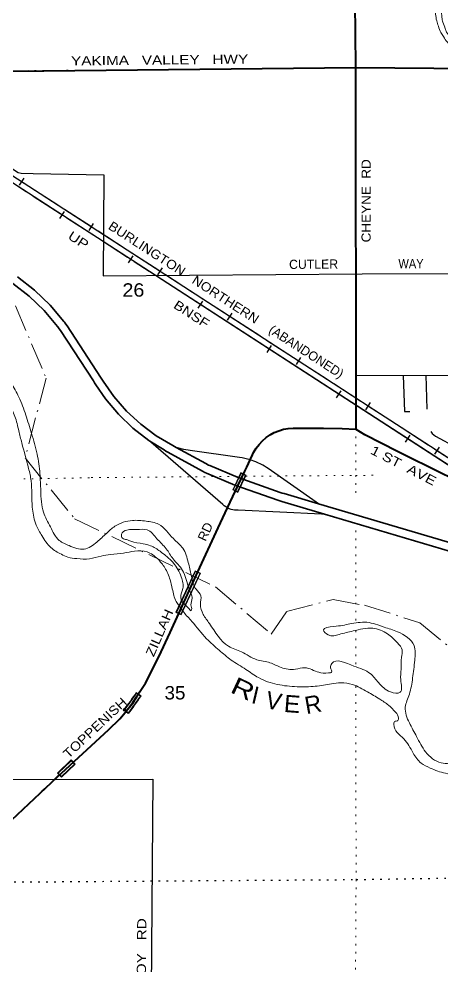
# Model space of a CAD drawing. Header units: feet. Extents: x -2 to 285336, y -549186 to -364975.
# Drawn here: x 179966 to 185504, y -407182 to -394791 of the extents above; entities that cross this region are included whole.
import ezdxf

# ---------------------------------------------------------------- set-up
doc = ezdxf.new("R2010")
doc.units = ezdxf.units.FT
doc.header["$LTSCALE"] = 70
doc.header["$PDMODE"] = 32
doc.header["$PDSIZE"] = 35
for name, pattern in [('DOT_DASHED', [7.7, 5, -1.2, 0.3, -1.2]), ('DOTTED', [1.5, 0.3, -1.2]), ('LONG_DASHED', [7.5, 6, -1.5])]:
    doc.linetypes.add(name, pattern=pattern)
for name, color, linetype, lineweight in [('18', 7, 'Continuous', 35), ('19', 7, 'Continuous', 25), ('26', 7, 'Continuous', 40), ('27', 7, 'Continuous', 13), ('29', 7, 'Continuous', 25), ('34', 7, 'Continuous', 25), ('39', 7, 'Continuous', 13), ('41', 7, 'Continuous', 13), ('44', 7, 'DOT_DASHED', 13), ('55', 7, 'Continuous', 13), ('6', 7, 'DOTTED', 25), ('61', 7, 'Continuous', 13), ('63', 7, 'Continuous', 25), ('7', 7, 'DOTTED', 13)]:
    doc.layers.add(name, color=color, linetype=linetype, lineweight=lineweight)
doc.layers.add('30', color=7, linetype='Continuous')

msp = doc.modelspace()

# ---------------------------------------------------------------- linework, layer by layer
at = {"layer": '18'}
for points in [[(181679.32, -400314.86), (181666.82, -400307.1), (181459.11, -400145.8), (181269.39, -399963.68), (181099.76, -399762.72), (180973.76, -399577.83), (180956.57, -399552.59), (180940.41, -399527.83), (180509.92, -398867.89), (180494.46, -398844.19), (180474.75, -398817.89), (180471.44, -398813.48), (180296.3, -398606.9), (180100.53, -398419.76), (179886.27, -398254.11), (179655.86, -398111.76), (179411.84, -397994.27), (179156.87, -397902.94), (177398.31, -397353.72), (175239.53, -396708.26), (175214.53, -396700.79), (175189.53, -396696.59), (175075, -396668.23)], [(182025.04, -400397.57), (181978.73, -400373.07), (181762.41, -400244.02), (181560.77, -400093.06), (181376.01, -399921.86), (181210.16, -399732.27), (181067.15, -399529.39), (181051.55, -399504.7), (181035.05, -399479.39), (180597, -398807.38), (180581.43, -398783.5), (180561.86, -398757.38), (180555.77, -398749.26), (180373.46, -398534.22), (180169.66, -398339.41), (179946.62, -398166.97)], [(183967.49, -401271.36), (183405.64, -401104.93), (183380.91, -401097.6), (183355.64, -401088.76), (182794.14, -400889.55), (182420, -400732.83), (182400.89, -400724.83), (182370, -400707.94), (181915.26, -400459.28), (181887.74, -400444.24), (181865.26, -400430.28), (181679.32, -400314.86)], [(183887.45, -401134.56), (183437.43, -401001.68), (183413.26, -400994.54), (183387.43, -400985.52), (182837.39, -400790.5), (182464, -400634.2), (182447.43, -400627.26), (182414, -400609.08), (182025.04, -400397.57)], [(189811.09, -403858.95), (189430.48, -403768.69), (189413.05, -403764.56), (189380.48, -403753.05), (189261.92, -403711.17), (189089.24, -403630.91), (188925.89, -403533.04), (188798.02, -403436.95), (188769.15, -403415.25), (188748.02, -403400.89), (187341.76, -402445.3), (187316.76, -402429.67), (187291.76, -402412.88), (186820.1, -402124.07), (186314.42, -401883.08), (185811.32, -401705.11), (185769.02, -401690.15), (185761.32, -401687.88), (183887.45, -401134.56)], [(189811.77, -403940.95), (189403.22, -403871.54), (189381.49, -403867.85), (189353.22, -403857.86), (189221.59, -403811.36), (189038.66, -403726.34), (188865.61, -403622.66), (188729.34, -403520.25), (188708.8, -403504.81), (188679.34, -403484.79), (187280.24, -402534.06), (187255.24, -402518.43), (187230.24, -402501.69), (186768.6, -402219), (186273.13, -401982.87), (185780.68, -401808.67), (185777.24, -401807.45), (185730.68, -401793.66), (183967.49, -401271.36)]]:
    msp.add_lwpolyline(points, dxfattribs=at)
at = {"layer": '19'}
for points in [[(182695.58, -401188.81), (182695.22, -401188.64), (182673.59, -401175.57), (182653.44, -401160.32), (182635, -401143.05), (181693, -400326.71), (181679.32, -400314.86)], [(182991.52, -400560.3), (182975.39, -400554.64), (182905, -400537.97), (182887.24, -400533.77), (182855, -400529.18), (182207, -400437.05), (182123.76, -400424.52), (182042.28, -400403.36), (182025.04, -400397.57)], [(183887.45, -401134.56), (183856, -401112.55), (183229.59, -400674.13), (183206.09, -400657.68), (183179.59, -400642.35), (183156.52, -400629.01), (183067.91, -400587.08), (182991.52, -400560.3)], [(183967.49, -401271.36), (183927.07, -401269.47), (182836, -401218.22), (182811, -401217.05), (182786, -401215.81), (182766.59, -401213.38), (182741.98, -401207.65), (182718.1, -401199.37), (182695.58, -401188.81)]]:
    msp.add_lwpolyline(points, dxfattribs=at)
at = {"layer": '26'}
msp.add_line((182695.58, -401188.81), (182906.96, -400743.55), dxfattribs=at)
for points in [[(184376.88, -395430.24), (179063.49, -395487.19), (177904.53, -395494.27), (177749.41, -395377.3), (175537.27, -393939.95), (175119.76, -393667.53), (175005.58, -393576.11), (174901.57, -393473.25), (174835.49, -393395.11), (174722.86, -393267.51), (174604.53, -393158.22), (174530.26, -393093.5), (173789.33, -392425.33), (173747.75, -392388.93)], [(184376.88, -395430.24), (184376.87, -395410.4), (184343.43, -392472.02)], [(186942.49, -395567.58), (186416.44, -395447.44), (184377.69, -395430.23), (184376.88, -395430.24)], [(184378.37, -400160.36), (184378.36, -400131.53), (184376.88, -395430.24)], [(182991.52, -400560.3), (183021.39, -400493.1), (183037.47, -400461.11), (183070.52, -400406.92), (183109.05, -400356.49), (183152.65, -400310.36), (183200.82, -400269.04), (183253.05, -400232.98), (183308.77, -400202.58), (183367.36, -400178.17), (183428.17, -400160.02), (183490.56, -400148.32), (183553.82, -400143.21), (183617.27, -400144.74), (183705.96, -400145.17), (183952.78, -400146.96), (184195.62, -400150.83), (184374.31, -400157.8), (184378.37, -400160.36)], [(185814.49, -400886.25), (185519.78, -400748.18), (184922.91, -400449.4), (184491.92, -400232.03), (184378.37, -400160.36)], [(182906.96, -400743.55), (182950, -400653.73), (182991.52, -400560.3)], [(182309.75, -402024.94), (182574.01, -401446.74), (182695.58, -401188.81)], [(181530.26, -403623.29), (181546.02, -403598.29), (181620.81, -403479.64), (181797.68, -403137.5), (181944.86, -402819.95), (182309.75, -402024.94)], [(180465.63, -404711.71), (181138.93, -404092.4), (181288.3, -403949.12), (181357.89, -403864.84), (181456.64, -403733.84), (181515.67, -403647.95), (181536.31, -403616.43)], [(179054.15, -406098.3), (179066.67, -406072.97), (179079.7, -406046.6), (179110.32, -405998.17), (179145.84, -405953.21), (179185.86, -405912.2), (179203.2, -405896.87), (180465.63, -404711.71)]]:
    msp.add_lwpolyline(points, dxfattribs=at)
at = {"layer": '29'}
for p, q in [((184378.15, -399455.83), (186967.58, -399447.35)), ((185291.86, -399452.84), (185304.79, -399894.63))]:
    msp.add_line(p, q, dxfattribs=at)
for points in [[(179065.82, -395493.26), (179067.43, -396141.19), (179076.68, -396181.29), (179093.19, -396215.12), (179120.86, -396246.05), (179166.07, -396287.17), (179957.49, -396797.92), (179995.31, -396808.39), (180153.8, -396811.67), (181077.14, -396830.49), (181069.57, -398152.3), (184458.95, -398124.28), (186958.59, -398115.99)], [(184993.57, -399453.81), (185014.44, -399927), (185080.53, -399926.91)], [(185357.41, -400186.52), (185374.5, -400214.34), (185417.61, -400248.43), (185968.94, -400545.9)], [(179061.89, -404743.46), (181718.47, -404737.73), (181666.7, -411378.54)]]:
    msp.add_lwpolyline(points, dxfattribs=at)
at = {"layer": '34'}
for p, q in [((182312.33, -398574.51), (182372.44, -398481.65)), ((183213.84, -399154.96), (183273.95, -399062.1)), ((184123.92, -399747.17), (184184.02, -399654.31)), ((185025.43, -400327.61), (185085.53, -400234.76))]:
    msp.add_line(p, q, dxfattribs=at)
for points in [[(189808.1, -403600), (187586.25, -401837.76), (187084.85, -401507.35), (174465.98, -393339.02), (172660.77, -391834.96), (157996.09, -378861.11)], [(189807.62, -403695.64), (187542.09, -401898.76), (187043.71, -401570.34), (174421.3, -393399.72), (172611.75, -391892.04), (158001.49, -378966.34)], [(181678.88, -398096.32), (187044.31, -401569.42), (187542.73, -401897.87), (189809.89, -403703.5)]]:
    msp.add_lwpolyline(points, dxfattribs=at)
at = {"layer": '39'}
for points in [[(184373, -392316.48), (184431.71, -392316.48), (184462.12, -392327.69), (184549.25, -392359.44), (184592.11, -392386.37), (184647.49, -392431.02), (184699.55, -392501.85), (184752.58, -392608.77), (184808.32, -392741.7), (184850.31, -392810.79), (184895.98, -392867.74), (184922.64, -392889.09), (184995.69, -392919.22), (185058.28, -392933.56), (185187.36, -392958.14), (185205.46, -392959.66), (185312.21, -392974.81), (185390.63, -392980.71), (185453.44, -393003.08), (185514.72, -393043.55), (185549.94, -393084.74), (185579.46, -393138.11), (185593.1, -393197.94), (185598.83, -393262.01), (185590.48, -393324.45), (185582.12, -393386.88), (185563.41, -393437.56), (185528.93, -393498.7), (185510.33, -393553.38), (185493.79, -393610.03), (185493.39, -393670.24), (185493.61, -393678.26), (185498.97, -393728.28), (185532.99, -393799.6), (185593.87, -393900.28), (185615.27, -393949.87), (185627.17, -394019.78), (185634.36, -394137.98), (185631.69, -394188.23), (185590.48, -394297.71), (185519.3, -394412.03), (185490.78, -394471), (185476.63, -394541.62), (185466.48, -394612.13), (185479.91, -394663.94), (185482.07, -394669.9), (185502.86, -394771.67), (185514.55, -394833.57), (185546.94, -394918.98), (185564.17, -394962.66), (185614.27, -395035.54), (185663.59, -395078.35), (185740.48, -395102.34), (185808.6, -395098.48), (185874.23, -395076.63), (185941.17, -395028.65), (185982.15, -394985.39), (186050.88, -394929.34), (186086.53, -394912.32), (186134.28, -394896.98), (186218.6, -394898.69), (186228.69, -394900.43), (186345.41, -394913.3), (186454.65, -394946.45), (186570.13, -394987.46), (186598.31, -394990.7), (186673.64, -394956.54), (186798.41, -394894.95), (186899.98, -394867.56)], [(184379.5, -392384.63), (184508.6, -392414.73), (184575.94, -392457.04), (184612.96, -392490.15), (184678.34, -392608.78), (184727.69, -392727.84), (184807.32, -392854.1), (184859.18, -392916.91), (184894.07, -392946.06), (184922.46, -392957.33), (185039.63, -392986.25), (185162.64, -393008.98), (185297.62, -393029.39), (185418.95, -393064.22), (185425.02, -393066.06), (185472.22, -393104.91), (185515.99, -393165.93), (185529.37, -393215.73), (185529.67, -393302.02), (185517.78, -393382.61), (185487.37, -393445.65), (185464.44, -393488.41), (185442.74, -393577.3), (185430.7, -393651.87), (185438.16, -393705.86), (185469.69, -393759.18), (185491.41, -393820.8), (185529.5, -393894.01), (185552.02, -393985.71), (185554.35, -393997.68), (185560, -394133.99), (185543.47, -394190.63), (185511.21, -394259.74), (185453.47, -394351.61), (185436.55, -394394.21), (185407.7, -394515.41), (185408.67, -394551.5), (185419.47, -394729.8), (185433.86, -394817.7), (185455.8, -394887.34), (185488.08, -394968.75), (185521.62, -395022.01), (185573.73, -395094.84), (185639.34, -395147.23), (185649.48, -395150.97), (185758.4, -395172.09), (185824.47, -395166.28), (185886.09, -395144.54), (185939.41, -395112.98), (185982.51, -395073.68), (186037.42, -395026.03), (186082.83, -394998.71), (186149.99, -394958.75), (186208.03, -394953.16), (186304.54, -394960.57), (186347.03, -394973.46), (186490.95, -395027.74), (186567.68, -395045.72), (186635.69, -395037.85), (186647.72, -395037.52), (186753.62, -395020.59), (186813.23, -394998.91), (186895.95, -394937.86)], [(173836.33, -398631.47), (173931, -398639.05), (174218, -398729.05), (174408, -398808.05), (174555, -398855.05), (174673, -398930.05), (174751, -398971.05), (174768, -398899.05), (174754, -398863.05), (175028, -399045.05), (175152, -399182.05), (175287, -399398.05), (175352, -399606.05), (175377, -399748.05), (175412, -399974.05), (175387, -400139.05), (175395, -400245.05), (175452, -400352.05), (175634, -400482.05), (175742, -400605.05), (175854, -400720.05), (175912, -400817.05), (176036, -400928.05), (176224, -400991.05), (176411, -401024.05), (176638, -400971.05), (176815, -400862.05), (177005, -400764.05), (177152, -400682.05), (177182, -400626.05), (177060, -400624.05), (176929, -400663.05), (176831, -400675.05), (176935, -400599.05), (177111, -400519.05), (177308, -400450.05), (177541, -400361.05), (177765, -400293.05), (178012, -400283.05), (178201, -400284.05), (178436, -400253.05), (178631, -400143.05), (178727, -399949.05), (178786, -399760.05), (178823, -399581.05), (178903, -399415.05), (178986, -399304.05), (179105, -399225.05), (179306, -399157.05), (179518, -399213.05), (179695, -399322.05), (179864, -399554.05), (179965, -399738.05), (180056, -399973.05), (180131, -400213.05), (180204, -400483.05), (180241, -400740.05), (180252, -400964.05), (180288, -401245.05), (180378, -401437.05), (180495, -401614.05), (180623, -401681.05), (180820, -401727.05), (180987, -401635.05), (181112, -401521.05), (181221, -401429.05), (181453, -401352.05), (181630, -401361.05), (181794, -401402.05), (181988, -401590.05), (182112, -401717.05), (182183, -401903.05), (182222, -402068.05), (182230.47, -402105.17)], [(178461, -400470.05), (178582, -400424.05), (178763, -400291.05), (178884, -400152.05), (178931, -400030.05), (178944, -399901.05), (178971, -399727.05), (179016, -399568.05), (179083, -399446.05), (179156, -399374.05), (179289, -399326.05), (179532, -399353.05), (179629, -399465.05), (179769, -399638.05), (179836, -399815.05), (179914, -399991.05), (179965, -400180.05), (180004, -400337.05), (180093, -400671.05), (180126, -400834.05), (180135, -401001.05), (180144, -401204.05), (180193, -401412.05), (180267, -401551.05), (180384, -401706.05), (180522, -401795.05), (180606, -401832.05), (180725, -401851.05), (180890, -401854.05), (181042, -401818.05), (181167, -401797.05), (181334, -401780.05), (181481, -401754.05), (181643, -401763.05), (181783, -401856.05), (181875, -401971.05), (181945, -402130.05), (181974, -402247.05), (182025, -402412.05), (182061.31, -402463.93)], [(182095.45, -402405.99), (182084, -402358.05), (182113, -402244.05), (182091, -402091.05), (182046, -401994.05), (181990, -401912.05), (181888, -401813.05), (181814, -401756.05), (181690, -401683.05), (181592, -401656.05), (181433, -401625.05), (181373, -401603.05), (181323, -401586.05), (181309, -401532.05), (181380, -401478.05), (181508, -401471.05), (181643, -401475.05), (181773, -401591.05), (181895, -401724.05), (181984, -401855.05), (182108, -402005.05), (182152, -402113.05), (182180.59, -402211.17)], [(182179.71, -402208.48), (182219, -402311.05), (182233, -402369.05), (182218, -402456.05), (182226, -402520.05), (182208, -402536.05)], [(182230.47, -402105.17), (182285, -402253.05), (182347, -402338.05), (182341, -402448.05), (182378, -402581.05), (182460, -402702.05), (182709, -402999.05), (182879, -403072.05), (183078, -403174.05), (183252, -403213.05), (183397, -403276.05), (183585, -403299.05), (183708, -403280.05), (183890, -403339.05), (184017, -403348.05), (184059, -403336.05), (184045, -403279.05), (184060, -403223.05), (184349, -403257.05), (184565, -403356.05), (184673, -403474.05), (184829, -403595.05), (184956, -403600.05), (184964, -403437.05), (184967, -403300.05), (184974, -403143.05), (184981, -403047.05), (184921, -402954.05), (184789, -402835.05), (184597, -402763.05), (184341, -402798.05), (184156, -402844.05), (184014, -402849.05), (183952, -402784.05), (184085, -402741.05), (184298, -402706.05), (184519, -402685.05), (184747, -402748.05), (184920, -402809.05), (185138, -402989.05), (185147, -403182.05), (185119, -403413.05), (185076, -403624.05), (185023, -403797.05), (185076, -404000.05), (185171, -404178.05), (185289, -404381.05), (185491, -404523.05), (185718, -404512.05), (185947, -404463.05), (186166, -404416.05), (186339, -404409.05), (186492, -404311.05), (186591, -404209.05), (186540, -404038.05), (186332, -403894.05), (186178, -403757.05), (186091, -403563.05), (186106, -403421.05), (186202, -403136.05), (186249, -402969.05), (186366, -402760.05), (186552, -402655.05), (186823, -402606.05), (187078, -402692.05), (187296, -402745.05), (187527, -402901.05), (187723, -403013.05), (187857.96, -403146.53)], [(182061.31, -402463.93), (182123, -402552.05), (182229, -402673.05), (182422, -402899.05), (182586, -403049.05), (182744, -403178.05), (182938, -403302.05), (183103, -403409.05), (183347, -403497.05), (183606, -403528.05), (183845, -403522.05), (184058, -403490.05), (184181, -403475.05), (184331, -403498.05), (184528, -403595.05), (184688, -403689.05), (184804, -403770.05), (184896, -403861.05), (184934, -403939.05), (184919, -403975.05), (184889, -403977.05), (184873, -404019.05), (185004, -404209.05), (185126, -404395.05), (185230, -404526.05), (185348, -404591.05), (185548, -404660.05), (185799, -404662.05), (186145, -404585.05), (186354, -404526.05), (186550, -404448.05), (186677, -404389.05), (186770, -404208.05), (186811, -404066.05), (186803, -403983.05), (186732, -403896.05), (186571, -403819.05), (186417, -403728.05), (186283, -403621.05), (186250, -403516.05), (186293, -403249.05), (186363, -403080.05), (186484, -402914.05), (186621, -402802.05), (186891, -402773.05), (187105, -402822.05), (187300, -402912.05), (187568, -403092.05), (187836, -403287.05), (188122, -403499.05), (188332, -403677.05), (188642, -403936.05), (188846, -404100.05), (189056, -404276.05), (189211, -404408.05), (189416, -404545.05), (189632, -404687.05), (189742, -404784.05)], [(182210, -402536.05), (182202, -402520.05), (182170, -402484.05), (182095.45, -402405.99)]]:
    msp.add_spline(points, degree=3, dxfattribs=at)
at = {"layer": '44'}
msp.add_lwpolyline([(179919.4, -398546.36), (180322.85, -399490.15), (180046.86, -400534.86), (180694.76, -401329.84), (182539.35, -402220.4), (183269.32, -402838.56), (183469.59, -402545.15), (184076.83, -402388.05), (184489.79, -402462.08), (185213.51, -402690.56), (185811.12, -403180.26)], dxfattribs=at)
at = {"layer": '55'}
for p, q in [((182763.9, -400952.68), (182870.78, -400726.68)), ((182870.78, -400726.68), (182938.58, -400758.74))]:
    msp.add_line(p, q, dxfattribs=at)
msp.add_lwpolyline([(182938.58, -400758.74), (182831.7, -400984.74), (182763.9, -400952.68)], dxfattribs=at)
msp.add_lwpolyline([(182774.55, -400948.86), (182874.59, -400737.33), (182927.92, -400762.55), (182827.88, -400974.08)], close=True, dxfattribs=at)
msp.add_ellipse((171491.03, -395419.53), major_axis=(39.96, 12600.79), ratio=0.999949, start_param=4.25614755, end_param=4.28210283, dxfattribs=at)
at = {"layer": '6'}
msp.add_lwpolyline([(158190.24, -406101.05), (158371.12, -406102.98), (163152.22, -406070.09), (168454.47, -406064.37), (173793.23, -406066.06), (179063, -406088), (184379.48, -406050.14), (189828.45, -405961.9)], dxfattribs=at)
at = {"layer": '61'}
for p, q in [((182021.58, -402553.92), (182274.06, -402010.22)), ((182342.06, -402041.86), (182088.56, -402587.77)), ((182274.82, -402009.27), (182342.84, -402040.86)), ((182088.21, -402586.6), (182020.18, -402555.02)), ((181500.68, -403603.22), (181566.18, -403647.13)), ((181503.46, -403614.71), (181555.45, -403649.57)), ((181396.92, -403867.8), (181347.68, -403829.27)), ((181397.65, -403878.53), (181337.2, -403831.23)), ((180470.04, -404657.61), (180651.91, -404486.08)), ((180651.91, -404486.08), (180703.37, -404540.64))]:
    msp.add_line(p, q, dxfattribs=at)
for points in [[(182031.53, -402551.47), (182278.44, -402019.77), (182331.95, -402044.62), (182085.05, -402576.32)], [(180481.34, -404657.93), (180651.58, -404497.38), (180692.06, -404540.3), (180521.82, -404700.86)]]:
    msp.add_lwpolyline(points, close=True, dxfattribs=at)
msp.add_lwpolyline([(180703.37, -404540.64), (180521.5, -404712.17), (180470.04, -404657.61)], dxfattribs=at)
for centre, radius, start, end in [((178703.05, -401745.44), 3358.96, 321.61721, 326.41696), ((178703.05, -401745.44), 3366.96, 321.76378, 326.27694), ((178706.54, -401746.69), 3425.96, 321.74761, 326.25983), ((178706.54, -401746.69), 3433.96, 321.61721, 326.391)]:
    msp.add_arc(centre, radius, start, end, dxfattribs=at)
for centre, major_axis, start_param, end_param in [((165494.38, -394599.24), (57.57, 18381.87), 4.26703632, 4.29969531), ((180860.24, -403313.46), (2.39, 740.49), 3.91029912, 4.26825689), ((178748.43, -403101.16), (7.52, 2346.66), 3.84761159, 3.97354258)]:
    msp.add_ellipse(centre, major_axis=major_axis, ratio=0.999949, start_param=start_param, end_param=end_param, dxfattribs=at)
msp.add_point((181347.68, -403829.27), dxfattribs=at)
at = {"layer": '63'}
for p, q in [((180029.72, -396873.65), (179969.61, -396966.5)), ((180500.75, -397401.85), (180560.85, -397309)), ((180939.79, -397465.86), (180879.69, -397558.71)), ((181402.26, -397982.3), (181462.36, -397889.44)), ((181841.3, -398046.31), (181781.2, -398139.16)), ((182751.38, -398638.52), (182691.27, -398731.37)), ((183652.89, -399218.96), (183592.78, -399311.82)), ((184562.96, -399811.17), (184502.86, -399904.03)), ((185464.47, -400391.62), (185404.37, -400484.48))]:
    msp.add_line(p, q, dxfattribs=at)
at = {"layer": '63', "linetype": 'LONG_DASHED'}
for points in [[(189808.31, -403596.47), (187586.84, -401836.95), (187085.39, -401506.52), (174466.56, -393338.21), (172661.42, -391834.2), (158003.18, -378904.4)], [(158003.84, -379000.39), (172612.46, -391891.21), (174421.95, -393398.84), (181671.52, -398091.56)]]:
    msp.add_lwpolyline(points, dxfattribs=at)
at = {"layer": '7'}
for p, q in [((180028.43, -400809.94), (180912.88, -400792.33)), ((180912.88, -400792.33), (182847.21, -400775.87)), ((184374.2, -401483.34), (184375.34, -402687.88)), ((184375.44, -402791.05), (184375.89, -403267.05))]:
    msp.add_line(p, q, dxfattribs=at)
for points in [[(184353.43, -392474.04), (184379.8, -395424.51), (184373.51, -400759.04), (184373.75, -401011.42)], [(188131.08, -395451.3), (184391.91, -395429.31), (179066.86, -395476.75), (173762.37, -395492.66), (169907.36, -395431.72)], [(182931.06, -400775.15), (184372.57, -400762.89), (184600.53, -400761.68)], [(184376.13, -403521.05), (184378.52, -406050.15), (184351.1, -411329.46)]]:
    msp.add_lwpolyline(points, dxfattribs=at)

# ---------------------------------------------------------------- texts
at = {"layer": '27'}
for s, rotation, width, p in [('YAKIMA   VALLEY   HWY', 0.614, 1.25, (180649.09, -395400.19)), ('CHEYNE  RD', 90.018, 1.1, (184570.16, -397714.61)), ('1 ST  AVE', 332.79, 1.25, (184555.95, -400473.69)), ('RD', 65.373, 1.05, (182409.36, -401634.03)), ('ZILLAH', 66.409, 1.2, (181729.72, -403145.29)), ('TOPPENISH', 43.108, 1.15, (180613.66, -404474.47))]:
    msp.add_text(s, height=120, rotation=rotation, dxfattribs=dict(at, width=width)).set_placement(p)
at = {"layer": '30'}
msp.add_text('CUTLER', height=120, rotation=0.474, dxfattribs=at).set_placement((183502.44, -398062.19))
for s, rotation, width, p in [('WAY', 0.19, 0.9, (184933.18, -398052.71)), ('MC COY   RD', 89.553, 1.25, (181624.47, -407815.66))]:
    msp.add_text(s, height=120, rotation=rotation, dxfattribs=dict(at, width=width)).set_placement(p)
at = {"layer": '34', "width": 1.2}
msp.add_text('BNSF', height=120, rotation=327.085, dxfattribs=at).set_placement((181978.24, -398564.08))
at = {"layer": '41'}
for s, rotation, width, p in [('R', 334.905, 1.35, (182717.89, -403595.1)), ('E', 355.512, 1.05, (183427.94, -403856.79))]:
    msp.add_text(s, height=225.7, rotation=rotation, dxfattribs=dict(at, width=width)).set_placement(p)
for s, rotation, p in [('I', 346.763, (182995.46, -403737.54)), ('V', 347.696, (183178.74, -403801.77)), ('R', 9.989, (183727.9, -403886.93))]:
    msp.add_text(s, height=225.7, rotation=rotation, dxfattribs=at).set_placement(p)
at = {"layer": '63'}
for s, width, p in [('BURLINGTON   NORTHERN', 1.1, (181124.34, -397531.2)), ('UP', 1.25, (180596.29, -397660.14))]:
    msp.add_text(s, height=120, rotation=327.085, dxfattribs=dict(at, width=width)).set_placement(p)
msp.add_text('(ABANDONED)', height=120, rotation=327.085, dxfattribs=at).set_placement((183224.08, -398888.34))
at = {"layer": '7'}
for s, width, p in [('26', 1.1, (181321.32, -398424.43)), ('35', 1.05, (181872.19, -403694.25))]:
    msp.add_text(s, height=175, dxfattribs=dict(at, width=width)).set_placement(p)

doc.saveas('drawing.dxf')
